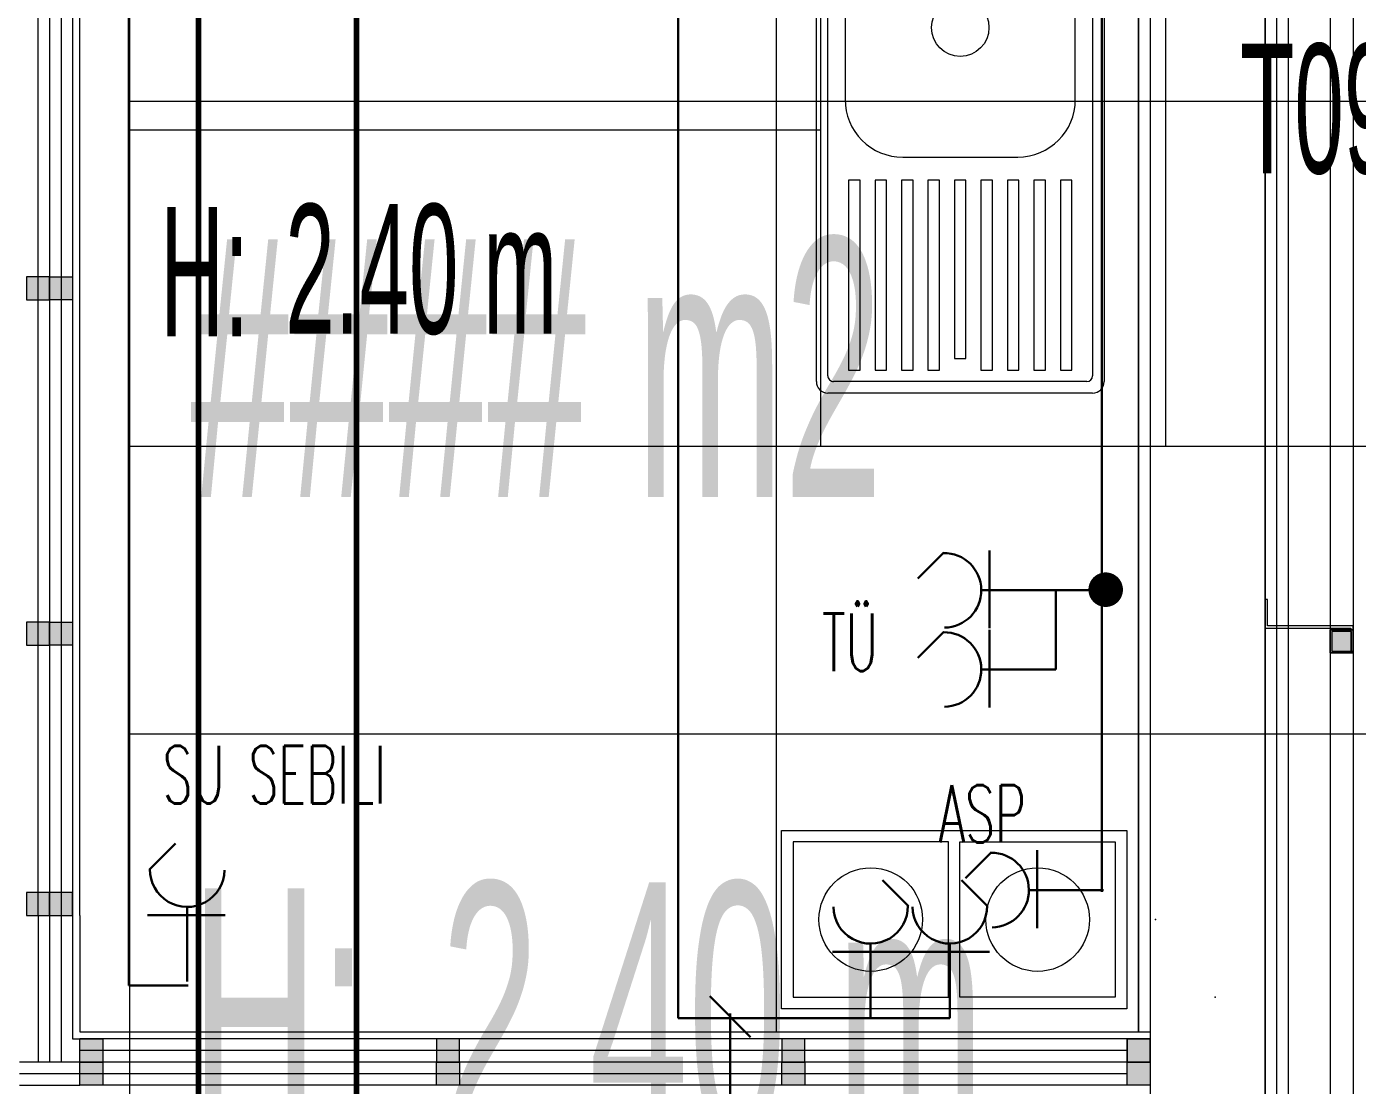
# Model space of a CAD drawing. Extents: x -9058 to 11890, y 0 to 6516.
# Drawn here: x 3709.8 to 3941.1, y 3361.1 to 3545 of the extents above; entities that cross this region are included whole.
import ezdxf
from ezdxf.enums import TextEntityAlignment as Align

# ---------------------------------------------------------------- set-up
doc = ezdxf.new("R2010")
doc.units = 0
doc.header["$MEASUREMENT"] = 0
doc.linetypes.add('HIDDEN', pattern=[0.375, 0.25, -0.125])
doc.linetypes.add('HIDDEN2', pattern=[4.7625, 3.175, -1.5875])
doc.layers.get('0').update_dxf_attribs({"color": 9, "lineweight": 9})
for name, color, linetype, lineweight in [('00', 9, 'Continuous', 9), ('05V', 9, 'Continuous', 9), ('06D', 9, 'Continuous', 9), ('10', 9, 'Continuous', 9), ('11', 9, 'Continuous', 9), ('14', 9, 'Continuous', 9), ('21', 9, 'Continuous', 9), ('21_mahal200', 9, 'Continuous', 9), ('21_mahal200 @ 10 (1)', 9, 'Continuous', 9), ('21_mahal200 @ 10 (2)', 9, 'Continuous', 9), ('21_mahal200 @ 20', 9, 'Continuous', 9), ('33', 9, 'BATTING', 9), ('E-KABLO', 7, 'Continuous', 30), ('E-KAPAKLI PRİZ', 7, 'Continuous', 30), ('E-LINYE', 7, 'Continuous', 30)]:
    doc.layers.add(name, color=color, linetype=linetype, lineweight=lineweight)
doc.styles.add('Arial', font='arial.ttf', dxfattribs={"height": 2.5})
doc.styles.add('E-YAZI', font='txttw.shx')
doc.styles.add('MuuM_TEXT-STANDART', font='ARIALN.TTF')
doc.linetypes.add('BATTING', pattern='A,0.0001,-0.1,[134,ltypeshp.shx,S=0.1,R=0,X=-0.1,Y=0],-0.2,[134,ltypeshp.shx,S=0.1,R=180,X=0.1,Y=0],-0.1', length=0.4001)

# ---------------------------------------------------------------- blocks, each defined once
blk = doc.blocks.new('p_eviye')
at = {"linetype": 'Continuous'}
for p, q in [((-41, 0), (41, 0)), ((-43, -48), (-43, -2)), ((-40, -2), (40, -2)), ((43, -2), (43, -48)), ((-41, -47), (-41, -3)), ((41, -3), (41, -47)), ((22, -5), (8, -5)), ((-2, -15), (-2, -35)), ((32, -35), (32, -15)), ((8, -45), (22, -45)), ((40, -48), (-40, -48)), ((41, -50), (-41, -50))]:
    blk.add_line(p, q, dxfattribs=at)
blk.add_lwpolyline([(43, 79.43), (43, 79.43, -0.414214)], format="xyb", dxfattribs=at)
for points in [[(-6, -5.6), (-39, -5.6), (-39, -7.6), (-6, -7.6)], [(-6, -10.2), (-39, -10.2), (-39, -12.2), (-6, -12.2)], [(-6, -14.8), (-39, -14.8), (-39, -16.8), (-6, -16.8)], [(-6, -19.4), (-39, -19.4), (-39, -21.4), (-6, -21.4)], [(-6, -24), (-37, -24), (-37, -26), (-6, -26)], [(-6, -28.6), (-39, -28.6), (-39, -30.6), (-6, -30.6)], [(-6, -33.2), (-39, -33.2), (-39, -35.2), (-6, -35.2)], [(-6, -37.8), (-39, -37.8), (-39, -39.8), (-6, -39.8)], [(-6, -42.4), (-39, -42.4), (-39, -44.4), (-6, -44.4)]]:
    blk.add_lwpolyline(points, close=True, dxfattribs=at)
blk.add_circle((20.5, -25), 5, dxfattribs=at)
for centre, radius, start, end in [((-41, -2), 2, 90, 180), ((-40, -3), 1, 90, 180), ((40, -3), 1, 0, 90), ((41, -2), 2, 0, 90), ((8, -15), 10, 90, 180), ((22, -15), 10, 0, 90), ((8, -35), 10, 180, 270), ((22, -35), 10, 270, 0), ((-41, -48), 2, 180, 270), ((-40, -47), 1, 180, 270), ((40, -47), 1, 270, 0), ((41, -48), 2, 270, 0)]:
    blk.add_arc(centre, radius, start, end, dxfattribs=at)
blk = doc.blocks.new('m-mu-ocak01-p')
for points in [[(-16.5, 5), (-16.5, 65), (14.5, 65), (14.5, 5)], [(12.5, 36), (12.5, 63), (-14.5, 63), (-14.5, 36)], [(12.5, 34), (12.5, 7), (-14.5, 7), (-14.5, 34)]]:
    blk.add_lwpolyline(points, close=True)
for centre in [(-1, 49.5), (-1, 20.5)]:
    blk.add_circle(centre, 9)
blk.add_point((-1, 0))
blk = doc.blocks.new('p-mutfak-vit')
at = {"layer": '05V'}
blk.add_lwpolyline([(0, 265), (-63, 265), (-63, 0), (0, 0)], close=True, dxfattribs=at)
at = {"layer": '05V', "rotation": 89.99999999999999}
blk.add_blockref('p_eviye', (-56, 154), dxfattribs=at)
at = {"layer": '05V', "linetype": 'Continuous', "rotation": 90}
blk.add_blockref('m-mu-ocak01-p', (2.95, 20.5), dxfattribs=at)
blk = doc.blocks.new('prf-10x10')
h = blk.add_hatch(color=255)
h.dxf.hatch_style = 1
h.paths.add_polyline_path([(-5, -5), (5, -5), (5, 5), (-5, 5)])
at = {"layer": '10'}
blk.add_lwpolyline([(-5, -5), (5, -5), (5, 5), (-5, 5)], close=True, dxfattribs=at)
blk = doc.blocks.new('p-s-profil')
at = {"layer": '10'}
blk.add_lwpolyline([(9, 15.3), (4.6, 15.3), (4.6, 0.4), (0, 0.4), (0, 0), (5, 0), (5, 14.9), (9, 14.9), (9, 15.3)], dxfattribs=at)
blk.add_lwpolyline([(9, 15.3), (4.6, 15.3), (4.6, 0.4), (0, 0.4), (0, 0), (5, 0), (5, 14.9), (9, 14.9), (9, 15.3)], dxfattribs=at)
blk = doc.blocks.new('p-kutu_profil_40x40')
h = blk.add_hatch(color=256)
h.dxf.hatch_style = 1
h.paths.add_polyline_path([(0, 0), (4, 0), (4, 4), (0, 4)])
h = blk.add_hatch(color=255)
h.dxf.hatch_style = 1
h.paths.add_polyline_path([(0, 0), (4, 0), (4, 4), (0, 4)])
blk.add_lwpolyline([(0, 0), (4, 0), (4, 4), (0, 4)], close=True)
at = {"layer": '10'}
for points in [[(0, 4), (4, 4), (4, 0), (0, 0)], [(0, 4), (4, 4), (4, 0), (0, 0)], [(0, 0), (4, 0), (4, 4), (0, 4)], [(0.3, 3.7), (3.7, 3.7), (3.7, 0.3), (0.3, 0.3)], [(0.3, 3.7), (3.7, 3.7), (3.7, 0.3), (0.3, 0.3)]]:
    blk.add_lwpolyline(points, close=True, dxfattribs=at)
blk = doc.blocks.new('0a_roomno2')
blk.add_lwpolyline([(30, -16), (0, -16), (0, 0), (30, 0)], close=True)
for points in [[(0, -5), (30, -5)], [(12, -5), (12, -16)], [(18, -5), (18, -16)], [(12, -10.5), (0, -10.5)]]:
    blk.add_lwpolyline(points)
at = {"style": 'MuuM_TEXT-STANDART', "width": 0.6}
blk.add_text('H:', height=2.25, dxfattribs=at).set_placement((0.525, -12.962), align=Align.MIDDLE_LEFT)
at = {"style": 'Arial'}
blk.add_attdef('ODANO', (0, 1.505), '', height=3, dxfattribs=at)
blk.add_attdef('MEKANADI', text='', height=3, dxfattribs=at).set_placement((0.525, -4.75), align=Align.BOTTOM_LEFT)
at = {"style": 'MuuM_TEXT-STANDART', "width": 0.6}
for tag, p in [('YER01', (15, -7)), ('TAVAN01', (20.625, -7)), ('DUVAR01', (26.25, -7)), ('YER02', (15, -10.375)), ('TAVAN02', (20.625, -10.375)), ('DUVAR02', (26.25, -10.375)), ('YER03', (15, -13.75)), ('TAVAN03', (20.625, -13.75)), ('DUVAR03', (26.25, -13.75))]:
    blk.add_attdef(tag, text='', height=2.25, dxfattribs=at).set_placement(p, align=Align.MIDDLE_CENTER)
at = {"style": 'MuuM_TEXT-STANDART'}
blk.add_attdef('M2', text='', height=2.25, dxfattribs=at).set_placement((1.323, -7.805), align=Align.MIDDLE_LEFT)
at = {"style": 'MuuM_TEXT-STANDART', "width": 0.6}
blk.add_attdef('TEMIZTAVANYUKSEKLIGI', text='', height=2.25, dxfattribs=at).set_placement((2.7, -13.162), align=Align.MIDDLE_LEFT)
blk = doc.blocks.new('*U1265')
at = {"layer": '21_mahal200 @ 10 (1)'}
ref = blk.add_blockref('0a_roomno2', (3727.76, 3632.07), dxfattribs=dict(at, xscale=10, yscale=10, zscale=10))
ref.add_attrib('TEMIZTAVANYUKSEKLIGI', '2.40 m', dxfattribs={"layer": '0', "height": 22.5, "style": 'MuuM_TEXT-STANDART', "width": 0.6}).set_placement((3754.76, 3502.95), align=Align.MIDDLE_LEFT)
ref.add_attrib('TAVAN02', 'T09', dxfattribs={"layer": '0', "height": 22.5, "style": 'MuuM_TEXT-STANDART', "width": 0.6}).set_placement((3934.01, 3530.82), align=Align.MIDDLE_CENTER)
at = {"layer": '21_mahal200 @ 10 (2)'}
ref = blk.add_blockref('0a_roomno2', (3727.76, 3632.07), dxfattribs=dict(at, xscale=10, yscale=10, zscale=10))
ref.add_attrib('TEMIZTAVANYUKSEKLIGI', '2.40 m', dxfattribs={"layer": '0', "height": 22.5, "style": 'MuuM_TEXT-STANDART', "width": 0.6}).set_placement((3754.76, 3502.95), align=Align.MIDDLE_LEFT)
ref.add_attrib('TAVAN02', 'T09', dxfattribs={"layer": '0', "height": 22.5, "style": 'MuuM_TEXT-STANDART', "width": 0.6}).set_placement((3934.01, 3530.82), align=Align.MIDDLE_CENTER)
at = {"layer": '21_mahal200 @ 20'}
ref = blk.add_blockref('0a_roomno2', (3727.76, 3632.07), dxfattribs=dict(at, xscale=20, yscale=20, zscale=20))
ref.add_attrib('M2', '#### m2', dxfattribs={"layer": '0', "height": 45, "style": 'MuuM_TEXT-STANDART', "width": 0.6}).set_placement((3738.26, 3485.82), align=Align.MIDDLE_LEFT)
ref.add_attrib('TEMIZTAVANYUKSEKLIGI', '2.40 m', dxfattribs={"layer": '0', "height": 45, "style": 'MuuM_TEXT-STANDART', "width": 0.6}).set_placement((3781.76, 3373.83), align=Align.MIDDLE_LEFT)
blk = doc.blocks.new('100_KAPAKLI PRİZ')
at = {"layer": 'E-KAPAKLI PRİZ', "color": 4}
for p, q in [((1.216, 3.6), (0.379, 4.438)), ((0, 2.4), (0, 0)), ((-1.223, 2.136), (1.279, 2.136))]:
    blk.add_line(p, q, dxfattribs=at)
blk.add_arc((0, 3.6), 1.2, 180.7551, 0.7551, dxfattribs=at)

msp = doc.modelspace()

# ---------------------------------------------------------------- hatches: boundary and pattern name
h = msp.add_hatch(color=255)
h.dxf.hatch_style = 1
h.paths.add_polyline_path([(3709.81, 3497.57), (3709.81, 3501.57), (3713.81, 3501.57), (3713.81, 3497.57)])
h = msp.add_hatch(color=255)
h.dxf.hatch_style = 1
h.paths.add_polyline_path([(3713.81, 3497.57), (3713.81, 3501.57), (3717.81, 3501.57), (3717.81, 3497.57)])
h = msp.add_hatch(color=255)
h.dxf.hatch_style = 1
h.paths.add_polyline_path([(3709.81, 3437.57), (3709.81, 3441.57), (3713.81, 3441.57), (3713.81, 3437.57)])
h = msp.add_hatch(color=255)
h.dxf.hatch_style = 1
h.paths.add_polyline_path([(3713.81, 3437.57), (3713.81, 3441.57), (3717.81, 3441.57), (3717.81, 3437.57)])
h = msp.add_hatch(color=255)
h.dxf.hatch_style = 1
h.paths.add_polyline_path([(3781.06, 3365.12), (3785.06, 3365.12), (3785.06, 3369.12), (3781.06, 3369.12)])
h = msp.add_hatch(color=255)
h.dxf.hatch_style = 1
h.paths.add_polyline_path([(3841.06, 3365.12), (3845.06, 3365.12), (3845.06, 3369.12), (3841.06, 3369.12)])
h = msp.add_hatch(color=255)
h.dxf.hatch_style = 1
h.paths.add_polyline_path([(3901.06, 3365.12), (3905.06, 3365.12), (3905.06, 3369.12), (3901.06, 3369.12)])
h = msp.add_hatch(color=255)
h.dxf.hatch_style = 1
h.paths.add_polyline_path([(3781.06, 3361.12), (3785.06, 3361.12), (3785.06, 3365.12), (3781.06, 3365.12)])
h = msp.add_hatch(color=255)
h.dxf.hatch_style = 1
h.paths.add_polyline_path([(3841.06, 3361.12), (3845.06, 3361.12), (3845.06, 3365.12), (3841.06, 3365.12)])
h = msp.add_hatch(color=255)
h.dxf.hatch_style = 1
h.paths.add_polyline_path([(3901.06, 3361.12), (3905.06, 3361.12), (3905.06, 3365.12), (3901.06, 3365.12)])

# ---------------------------------------------------------------- linework, layer by layer
at = {"layer": '00'}
msp.add_lwpolyline([(3905.06, 3725.87), (3905.06, 3725.87), (3905.06, 3299.87), (3925.06, 3299.87), (3925.06, 3725.87)], dxfattribs=at)
at = {"layer": '06D'}
for points in [[(3936.36, 3786.22), (3936.36, 3299.87)], [(3940.36, 3786.22), (3940.36, 3299.87)], [(3925.06, 3782.22), (3925.06, 3299.47)], [(3929.06, 3781.82), (3929.06, 3299.87)], [(3713.81, 3681.57), (3713.81, 3390.57)], [(3713.81, 3681.57), (3713.81, 3365.12)], [(3719.06, 3365.12), (3708.56, 3365.12)], [(3905.06, 3365.12), (3719.06, 3365.12)], [(3905.06, 3365.12), (3719.06, 3365.12)], [(3708.56, 3361.12), (3719.06, 3361.12)]]:
    msp.add_lwpolyline(points, dxfattribs=at)
at = {"layer": '10'}
for points in [[(3709.81, 3501.57), (3709.81, 3497.57), (3713.81, 3497.57), (3713.81, 3501.57), (3709.81, 3501.57)], [(3713.81, 3497.57), (3713.81, 3501.57), (3717.81, 3501.57), (3717.81, 3497.57), (3713.81, 3497.57)], [(3709.81, 3441.57), (3709.81, 3437.57), (3713.81, 3437.57), (3713.81, 3441.57), (3709.81, 3441.57)], [(3713.81, 3437.57), (3713.81, 3441.57), (3717.81, 3441.57), (3717.81, 3437.57), (3713.81, 3437.57)], [(3781.06, 3365.12), (3785.06, 3365.12), (3785.06, 3369.12), (3781.06, 3369.12), (3781.06, 3365.12)], [(3841.06, 3365.12), (3845.06, 3365.12), (3845.06, 3369.12), (3841.06, 3369.12), (3841.06, 3365.12)], [(3901.06, 3365.12), (3905.06, 3365.12), (3905.06, 3369.12), (3901.06, 3369.12), (3901.06, 3365.12)], [(3785.06, 3361.12), (3781.06, 3361.12), (3781.06, 3365.12), (3785.06, 3365.12), (3785.06, 3361.12)], [(3845.06, 3361.12), (3841.06, 3361.12), (3841.06, 3365.12), (3845.06, 3365.12), (3845.06, 3361.12)], [(3905.06, 3361.12), (3901.06, 3361.12), (3901.06, 3365.12), (3905.06, 3365.12), (3905.06, 3361.12)]]:
    msp.add_lwpolyline(points, dxfattribs=at)
msp.add_point((3916.37, 3376.41), dxfattribs=at)
at = {"layer": '11'}
for points in [[(3717.81, 3671.57), (3717.81, 3390.57)], [(3719.06, 3390.57), (3719.06, 3671.57)], [(3717.81, 3390.57), (3717.81, 3369.12), (3719.06, 3369.12)], [(3719.06, 3390.57), (3719.06, 3370.37)], [(3719.06, 3370.37), (3905.06, 3370.37)], [(3905.06, 3369.12), (3719.06, 3369.12)], [(3708.56, 3361.12), (3719.06, 3361.12)], [(3905.06, 3361.12), (3719.06, 3361.12)]]:
    msp.add_lwpolyline(points, dxfattribs=at)
at = {"layer": '14'}
msp.add_lwpolyline([(3863.06, 3785.87), (3863.06, 3723.91), (3903.06, 3723.91), (3903.06, 3370.37)], dxfattribs=at)
at = {"layer": '21', "linetype": 'HIDDEN2', "ltscale": 0.1, "const_width": 1}
for points in [[(3767.13, 3867.87), (3976.02, 3867.87), (3976.02, 3346.4), (3767.13, 3346.4)], [(3378.1, 3651.73), (3739.69, 3651.73), (3739.69, 3346.4), (3378.1, 3346.4)]]:
    msp.add_lwpolyline(points, close=True, dxfattribs=at)
at = {"layer": '33', "ltscale": 0.2, "flags": 128}
msp.add_lwpolyline([(3927.06, 3299.87), (3927.06, 3787.87), (3865.06, 3787.87)], dxfattribs=at)
at = {"layer": '33', "ltscale": 0.2}
for points in [[(3711.81, 3390.57), (3711.81, 3671.57)], [(3715.81, 3671.57), (3715.81, 3390.57)], [(3711.81, 3390.57), (3711.81, 3365.12)], [(3715.81, 3390.57), (3715.81, 3365.12), (3715.81, 3365.12)], [(3901.06, 3367.12), (3719.06, 3367.12)], [(3708.56, 3363.12), (3719.06, 3363.12)], [(3719.06, 3363.12), (3901.06, 3363.12)]]:
    msp.add_lwpolyline(points, dxfattribs=at)
at = {"layer": 'E-KABLO', "color": 6}
for p, q in [((3896.69, 3711.51), (3896.69, 3394.72)), ((3727.57, 3701.51), (3727.57, 3378.39)), ((3823.07, 3372.74), (3823.07, 3691.51)), ((3888.68, 3433.33), (3888.68, 3447.09)), ((3888.68, 3447.09), (3896.69, 3447.09)), ((3727.57, 3378.39), (3737.89, 3378.39)), ((3870.25, 3372.74), (3823.07, 3372.74))]:
    msp.add_line(p, q, dxfattribs=at)
at = {"layer": 'E-KABLO', "color": 7, "linetype": 'Continuous'}
msp.add_line((3832.08, 3358.61), (3832.08, 3373.57), dxfattribs=at)
at = {"layer": 'E-KABLO', "color": 4, "linetype": 'Continuous', "const_width": 3, "elevation": 5.3}
msp.add_lwpolyline([(3897.34, 3445.7, -1), (3897.34, 3448.7, -1)], format="xyb", close=True, dxfattribs=at)
at = {"layer": 'E-LINYE', "color": 7, "linetype": 'Continuous'}
msp.add_line((3835.6, 3369.46), (3828.57, 3376.57), dxfattribs=at)

# ---------------------------------------------------------------- block references
at = {"rotation": 270}
msp.add_blockref('p-s-profil', (3925.06, 3445.52), dxfattribs=at)
at = {"extrusion": (0, 0, -1), "zscale": -1, "rotation": 90}
msp.add_blockref('p-kutu_profil_40x40', (-3936.36, 3436.22), dxfattribs=at)
at = {"layer": '05V'}
msp.add_blockref('p-mutfak-vit', (3903.06, 3370.37), dxfattribs=at)
at = {"layer": '10', "xscale": 0.4, "yscale": 0.4, "rotation": 180}
for p in [(3711.81, 3392.57), (3715.81, 3392.57)]:
    msp.add_blockref('prf-10x10', p, dxfattribs=at)
at = {"layer": '10', "extrusion": (0, 0, -1), "xscale": 0.4, "yscale": 0.4, "zscale": -1, "rotation": 270}
for p in [(-3721.06, 3367.12), (-3903.06, 3367.12), (-3721.06, 3363.12), (-3903.06, 3363.12)]:
    msp.add_blockref('prf-10x10', p, dxfattribs=at)
at = {"layer": '21_mahal200', "color": 6, "linetype": 'HIDDEN'}
msp.add_blockref('*U1265', (0, 0), dxfattribs=at)
at = {"layer": 'E-KAPAKLI PRİZ', "xscale": 5.399999999999999, "yscale": 5.399999999999999, "zscale": 5.399999999999999, "rotation": 90.00000000000001}
for p in [(3888.68, 3447.09), (3888.68, 3433.33), (3896.95, 3395)]:
    msp.add_blockref('100_KAPAKLI PRİZ', p, dxfattribs=at)
at = {"layer": 'E-KAPAKLI PRİZ', "yscale": 5.399999999999999, "zscale": 5.399999999999999}
for p, xscale in [((3737.72, 3379.11), -5.399999999999999), ((3856.49, 3372.74), 5.399999999999999), ((3870.25, 3372.74), 5.399999999999999)]:
    msp.add_blockref('100_KAPAKLI PRİZ', p, dxfattribs=dict(at, xscale=xscale))

# ---------------------------------------------------------------- texts
at = {"layer": 'E-KABLO', "color": 3, "linetype": 'Continuous', "style": 'E-YAZI', "width": 0.6}
for s, p in [('TÜ', (3852.9, 3438.06)), ('SU SEBILI', (3752.88, 3415.04)), ('ASP', (3875.88, 3408.25))]:
    msp.add_text(s, height=10, dxfattribs=at).set_placement(p, align=Align.MIDDLE_CENTER)

doc.saveas('drawing.dxf')
